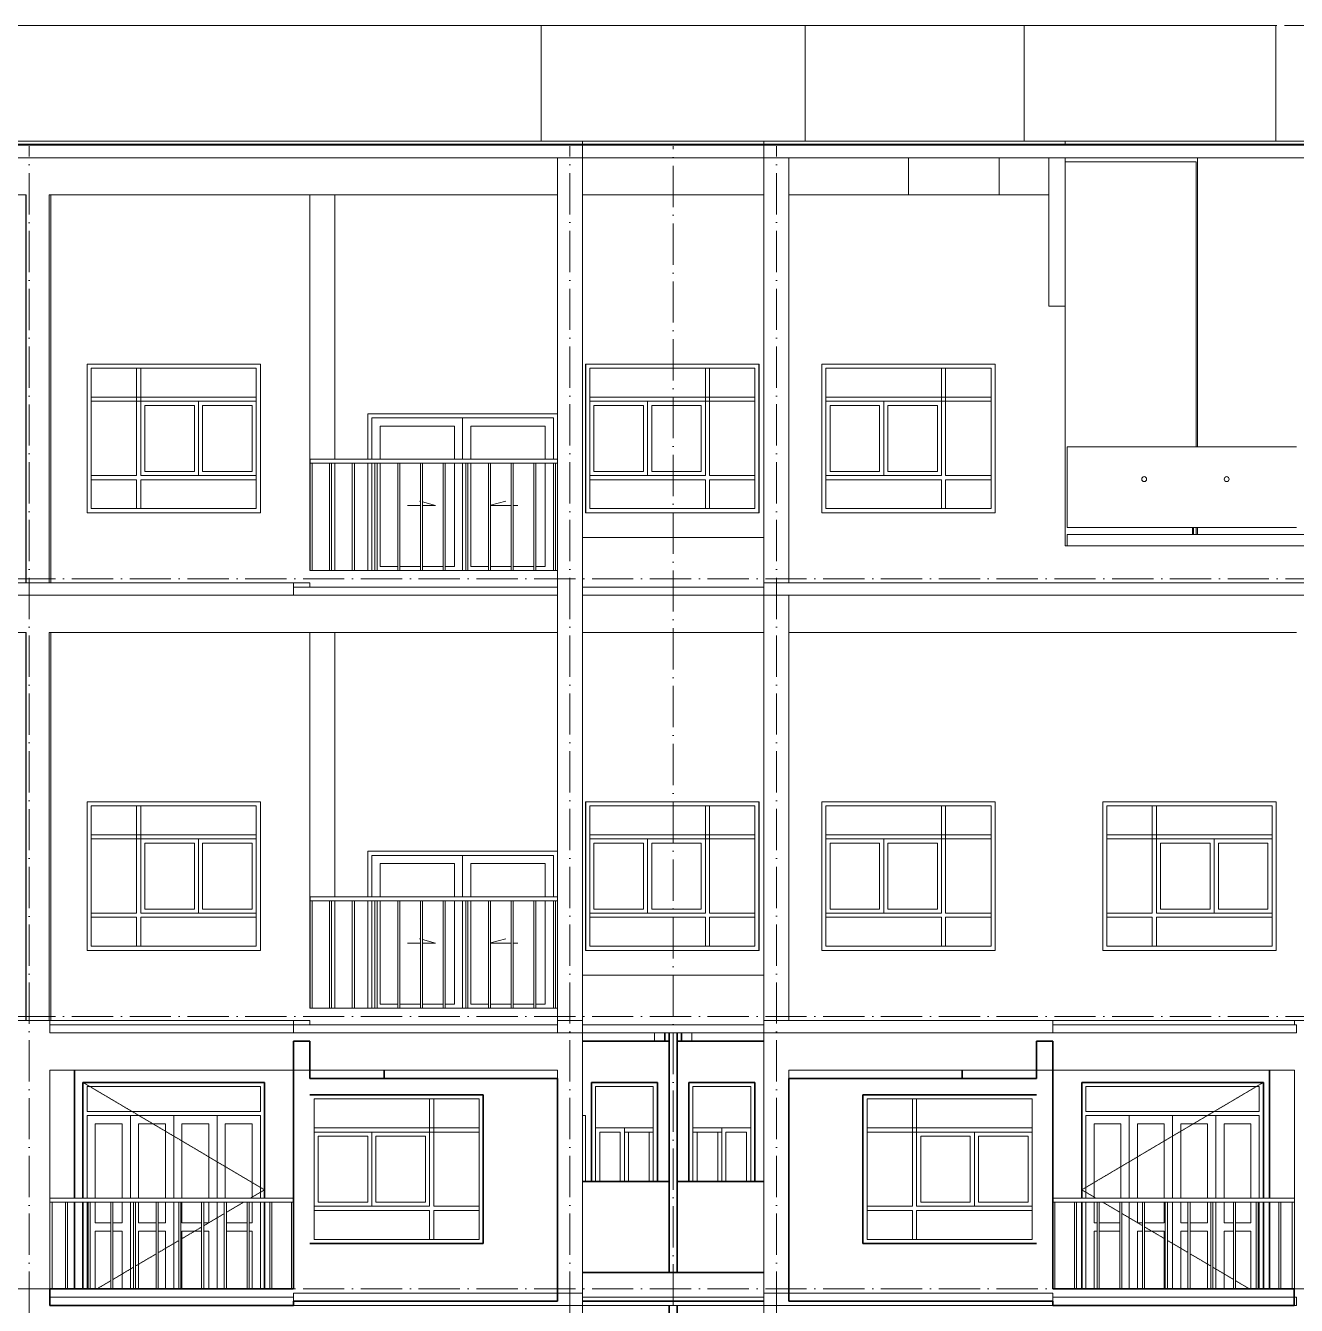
# Model space of a CAD drawing. Header units: millimetres. Extents: x -99196 to 12099, y -10111 to 93550.
# Drawn here: x -17046 to -1651, y 77800 to 93300 of the extents above; entities that cross this region are included whole.
import ezdxf

# ---------------------------------------------------------------- set-up
doc = ezdxf.new("R2010")
doc.units = ezdxf.units.MM
doc.linetypes.add('Dash 1_16__2_', pattern=[3.175, 1.5875, -1.5875])
doc.linetypes.add('Grid Line', pattern=[14, 10, -2, 0, -2])
for name, color, linetype, lineweight in [('CUA', 31, 'Continuous', 9), ('NET CAT', 3, 'Continuous', 5), ('NET CATConcrete', 3, 'Continuous', 5), ('NET THAY 1', 41, 'Continuous', 5), ('NET THAY 2', 55, 'Continuous', 5), ('NET-THAY', 2, 'Continuous', 15), ('TRUC', 225, 'Continuous', 5)]:
    doc.layers.add(name, color=color, linetype=linetype, lineweight=lineweight)

# ---------------------------------------------------------------- blocks, each defined once
blk = doc.blocks.new('X-PHONG NGU 2 - X-PHONG NGU 2_Recovery_-378306-MẶT ĐỨNG 14-1')
at = {"layer": 'CUA', "color": 10}
for p, q in [((-31961, 83900), (-31961, 82100)), ((-29861, 83900), (-31961, 83900)), ((-29861, 82100), (-29861, 83900)), ((-31911, 83850), (-29911, 83850)), ((-31911, 82150), (-31911, 83850)), ((-31311, 83850), (-31361, 83850)), ((-31361, 83850), (-31361, 82550)), ((-31311, 82550), (-31311, 83850)), ((-29911, 83850), (-29911, 82150)), ((-29911, 83500), (-31911, 83500)), ((-31911, 83500), (-31911, 83450)), ((-31911, 83450), (-29911, 83450)), ((-30611, 83450), (-31311, 83450)), ((-31311, 83450), (-31311, 82550)), ((-31261, 82600), (-31261, 83400)), ((-31261, 83400), (-30661, 83400)), ((-30661, 83400), (-30661, 82600)), ((-30611, 82550), (-30611, 83450)), ((-30561, 83400), (-29961, 83400)), ((-30561, 82600), (-30561, 83400)), ((-29961, 83400), (-29961, 82600)), ((-29911, 83450), (-29911, 83500)), ((-31361, 82550), (-31911, 82550)), ((-31911, 82550), (-31911, 82500)), ((-31911, 82500), (-31361, 82500)), ((-31361, 82500), (-31361, 82150)), ((-29911, 82550), (-31311, 82550)), ((-31311, 82550), (-30611, 82550)), ((-31311, 82150), (-31311, 82500)), ((-31311, 82500), (-29911, 82500)), ((-30661, 82600), (-31261, 82600)), ((-29961, 82600), (-30561, 82600)), ((-29911, 82500), (-29911, 82550)), ((-31961, 82100), (-29861, 82100)), ((-29911, 82150), (-31911, 82150)), ((-31361, 82150), (-31311, 82150))]:
    blk.add_line(p, q, dxfattribs=at)
blk = doc.blocks.new('Railing - NBS_RailInfillPnl_Post-721024-MẶT ĐỨNG 14-1')
at = {"layer": 'NET THAY 2', "color": 250}
for p, q in [((-2898, 87220), (-2908, 87220)), ((-2908, 87220), (-2908, 87135)), ((-2898, 87135), (-2898, 87220))]:
    blk.add_line(p, q, dxfattribs=at)
blk = doc.blocks.new('Railing - NBS_RailInfillPnl_Post-V362-MẶT ĐỨNG 14-1')
at = {"layer": 'NET THAY 2', "color": 250}
for p, q in [((4064, 87220), (4064, 87135)), ((4074, 87135), (4074, 87220))]:
    blk.add_line(p, q, dxfattribs=at)
blk = doc.blocks.new('Railing - NBS_RailInfillPnl_Post-720245-MẶT ĐỨNG 14-1')
at = {"layer": 'NET THAY 2', "color": 250}
for p, q in [((1856, 87135), (1856, 87220)), ((1882, 87220), (1882, 87135))]:
    blk.add_line(p, q, dxfattribs=at)
blk = doc.blocks.new('Railing - Railing-542844-MẶT ĐỨNG 14-1')
at = {"layer": 'NET THAY 1', "color": 250}
for p, q in [((-4426, 87000), (-4426, 87135)), ((-4426, 87135), (-1351, 87135)), ((-1351, 87135), (8499, 87135)), ((-1351, 87135), (-1351, 87000)), ((8499, 87135), (8499, 87000)), ((-1351, 87000), (-4426, 87000)), ((8499, 87000), (-1351, 87000))]:
    blk.add_line(p, q, dxfattribs=at)
for name, p in [('Railing - NBS_RailInfillPnl_Post-721024-MẶT ĐỨNG 14-1', (0, 0)), ('Railing - NBS_RailInfillPnl_Post-V362-MẶT ĐỨNG 14-1', (-3810, 0)), ('Railing - NBS_RailInfillPnl_Post-721024-MẶT ĐỨNG 14-1', (3492, 0)), ('Railing - NBS_RailInfillPnl_Post-720245-MẶT ĐỨNG 14-1', (0, 0)), ('Railing - NBS_RailInfillPnl_Post-721024-MẶT ĐỨNG 14-1', (5462, 0)), ('Railing - NBS_RailInfillPnl_Post-V362-MẶT ĐỨNG 14-1', (0, 0)), ('Railing - NBS_RailInfillPnl_Post-721024-MẶT ĐỨNG 14-1', (7432, 0))]:
    blk.add_blockref(name, p)
blk = doc.blocks.new('Top Rail Type - Top Rail_Internal_-542854-MẶT ĐỨNG 14-1')
at = {"layer": 'NET THAY 1', "color": 250}
for p, q in [((-4426, 87220), (-4426, 88200)), ((-4426, 88200), (-1651, 88200)), ((-1351, 88200), (6149, 88200)), ((-4426, 87220), (-2908, 87220)), ((-2898, 87220), (-1651, 87220)), ((-1351, 87220), (584, 87220)), ((594, 87220), (2554, 87220)), ((2564, 87220), (4524, 87220)), ((4534, 87220), (6149, 87220))]:
    blk.add_line(p, q, dxfattribs=at)
blk = doc.blocks.new('CUA LO GIA _LUA_1 - CUA LO GIA _LUA_ 2300-627827-MẶT ĐỨNG 14-1')
at = {"layer": 'CUA', "color": 10}
for p, q in [((-10601, 83300), (-12901, 83300)), ((-12901, 82750), (-12901, 83300)), ((-11751, 83250), (-12851, 83250)), ((-12851, 82750), (-12851, 83250)), ((-12851, 83250), (-12851, 82750)), ((-12851, 83250), (-10651, 83250)), ((-11751, 83250), (-11751, 82750)), ((-10651, 82750), (-10651, 83250)), ((-12751, 83150), (-12751, 82750)), ((-12751, 83150), (-11851, 83150)), ((-11851, 82750), (-11851, 83150)), ((-11651, 83150), (-10751, 83150)), ((-11651, 83150), (-11651, 82750)), ((-10751, 82750), (-10751, 83150)), ((-12901, 81400), (-12901, 82700)), ((-12851, 81400), (-12851, 82700)), ((-12851, 82700), (-12851, 81400)), ((-12751, 82700), (-12751, 81450)), ((-11851, 81450), (-11851, 82700)), ((-11751, 82700), (-11751, 81400)), ((-11651, 82700), (-11651, 81450)), ((-10751, 81450), (-10751, 82700)), ((-10651, 81400), (-10651, 82700)), ((-12419, 82189), (-12263, 82189)), ((-12263, 82238), (-12272, 82240)), ((-12079, 82189), (-12238, 82231)), ((-12238, 82189), (-12079, 82189)), ((-11413, 82191), (-11229, 82240)), ((-11163, 82189), (-11413, 82189)), ((-11082, 82189), (-11138, 82189)), ((-12751, 81450), (-12538, 81450)), ((-12513, 81450), (-12263, 81450)), ((-12238, 81450), (-11988, 81450)), ((-11963, 81450), (-11851, 81450)), ((-11651, 81450), (-11438, 81450)), ((-11413, 81450), (-11163, 81450)), ((-11138, 81450), (-10888, 81450)), ((-10863, 81450), (-10751, 81450))]:
    blk.add_line(p, q, dxfattribs=at)
blk = doc.blocks.new('Railing - 25mm-V363-MẶT ĐỨNG 14-1')
at = {"layer": 'NET THAY 2', "color": 250}
for p, q in [((-13363, 81400), (-13363, 82700)), ((-13338, 82700), (-13338, 81400))]:
    blk.add_line(p, q, dxfattribs=at)
blk = doc.blocks.new('Railing - Railing-696056-MẶT ĐỨNG 14-1')
for p in [(-237, 0), (0, 0), (275, 0), (550, 0), (825, 0), (1100, 0), (1375, 0), (1650, 0), (1925, 0), (2200, 0), (2475, 0), (2738, 0)]:
    blk.add_blockref('Railing - 25mm-V363-MẶT ĐỨNG 14-1', p)
blk = doc.blocks.new('Top Rail Type - Top Rail_Internal_-696057-MẶT ĐỨNG 14-1')
at = {"layer": 'NET THAY 1', "color": 250}
for p, q in [((-13600, 82700), (-13600, 82750)), ((-10601, 82750), (-13600, 82750)), ((-13600, 82700), (-10601, 82700)), ((-10601, 82750), (-10601, 82700))]:
    blk.add_line(p, q, dxfattribs=at)
blk = doc.blocks.new('X-PHONG NGU 2 - X-PHONG NGU 2_Recovery_-626354-MẶT ĐỨNG 14-1')
at = {"layer": 'CUA', "color": 10}
for p, q in [((-5300, 83900), (-7400, 83900)), ((-7400, 83900), (-7400, 82100)), ((-5300, 82100), (-5300, 83900)), ((-7350, 82150), (-7350, 83850)), ((-7350, 83850), (-5350, 83850)), ((-5900, 83850), (-5950, 83850)), ((-5950, 83850), (-5950, 82550)), ((-5900, 82550), (-5900, 83850)), ((-5350, 83850), (-5350, 82150)), ((-7350, 83500), (-7350, 83450)), ((-5350, 83500), (-7350, 83500)), ((-7350, 83450), (-5350, 83450)), ((-7300, 82600), (-7300, 83400)), ((-7300, 83400), (-6700, 83400)), ((-6700, 83400), (-6700, 82600)), ((-6650, 83450), (-6650, 82550)), ((-5950, 83450), (-6650, 83450)), ((-6600, 83400), (-6000, 83400)), ((-6600, 82600), (-6600, 83400)), ((-6000, 83400), (-6000, 82600)), ((-5950, 82550), (-5950, 83450)), ((-5350, 83450), (-5350, 83500)), ((-5950, 82550), (-7350, 82550)), ((-7350, 82550), (-7350, 82500)), ((-7350, 82500), (-5950, 82500)), ((-6700, 82600), (-7300, 82600)), ((-6650, 82550), (-5950, 82550)), ((-6000, 82600), (-6600, 82600)), ((-5950, 82500), (-5950, 82150)), ((-5350, 82550), (-5900, 82550)), ((-5900, 82150), (-5900, 82500)), ((-5900, 82500), (-5350, 82500)), ((-5350, 82500), (-5350, 82550)), ((-7400, 82100), (-5300, 82100)), ((-5350, 82150), (-7350, 82150)), ((-5950, 82150), (-5900, 82150))]:
    blk.add_line(p, q, dxfattribs=at)
blk = doc.blocks.new('Railing - Railing-696064-MẶT ĐỨNG 14-1')
for p in [(-237, 5300), (0, 5300), (275, 5300), (550, 5300), (825, 5300), (1100, 5300), (1375, 5300), (1650, 5300), (1925, 5300), (2200, 5300), (2475, 5300), (2738, 5300)]:
    blk.add_blockref('Railing - 25mm-V363-MẶT ĐỨNG 14-1', p)
blk = doc.blocks.new('Top Rail Type - Top Rail_Internal_-696065-MẶT ĐỨNG 14-1')
at = {"layer": 'NET THAY 1', "color": 250}
for p, q in [((-13600, 88000), (-13600, 88050)), ((-10601, 88050), (-13600, 88050)), ((-10601, 88050), (-10601, 88000)), ((-13600, 88000), (-10601, 88000))]:
    blk.add_line(p, q, dxfattribs=at)
blk = doc.blocks.new('ALB-RAILING 32 - ALB-BALUSTER-537417-MẶT ĐỨNG 14-1')
at = {"layer": 'NET THAY 1', "color": 250}
for start, end in [(0, 180), (180, 0)]:
    blk.add_arc((5305, 87807), 30, start, end, dxfattribs=at)
blk = doc.blocks.new('ALC1807-ASCENT PLAZA-TANG 23_rvt-1-MẶT ĐỨNG 14-1')
at = {"layer": 'NET-THAY', "color": 7}
for p, q in [((-11000, 93300), (-22800, 93300)), ((-11000, 93300), (-10800, 93300)), ((-7600, 93300), (-10800, 93300)), ((-10800, 93300), (-10800, 91900)), ((-7600, 91900), (-7600, 93300)), ((-7600, 93300), (-7400, 93300)), ((-5150, 93300), (-7400, 93300)), ((-5150, 93300), (-4950, 93300)), ((-2101, 93300), (-4950, 93300)), ((-4950, 93300), (-4950, 91900)), ((-2101, 93300), (-1901, 93300)), ((-1901, 93300), (-1901, 91900)), ((-10800, 91865), (-10800, 91850)), ((-7600, 91850), (-7600, 91865)), ((-4950, 91865), (-4950, 91850)), ((-1901, 91865), (-1901, 91850)), ((-6351, 91250), (-6351, 91700)), ((-5250, 91700), (-5250, 91250)), ((-4651, 91250), (-4651, 91700)), ((-4451, 89900), (-4451, 91700)), ((-3066, 91650), (-4451, 91650)), ((-3066, 91650), (-2866, 91650)), ((-2866, 91650), (-2866, 88200)), ((-17041, 91250), (-20200, 91250)), ((-17041, 86550), (-17041, 91250)), ((-13601, 91250), (-16760, 91250)), ((-16760, 91250), (-16760, 86550)), ((-13601, 86700), (-13601, 91250)), ((-13301, 91250), (-13301, 88050)), ((-8101, 91250), (-10301, 91250)), ((-4651, 91250), (-7800, 91250)), ((-7800, 91250), (-7800, 86550)), ((-4651, 89900), (-4651, 91250)), ((-4651, 89900), (-4451, 89900)), ((-4451, 89900), (-4451, 87000)), ((-16301, 87400), (-16301, 89200)), ((-16301, 89200), (-14201, 89200)), ((-14201, 89200), (-14201, 87400)), ((-10261, 87400), (-10261, 89200)), ((-10261, 89200), (-8161, 89200)), ((-8161, 89200), (-8161, 87400)), ((-7400, 87400), (-7400, 89200)), ((-7400, 89200), (-5300, 89200)), ((-5300, 89200), (-5300, 87400)), ((-12901, 88050), (-12901, 88600)), ((-12901, 88600), (-10601, 88600)), ((-13301, 88000), (-13301, 86700)), ((-12901, 86700), (-12901, 88000)), ((-14201, 87400), (-16301, 87400)), ((-8161, 87400), (-10261, 87400)), ((-5300, 87400), (-7400, 87400)), ((-2866, 87220), (-2866, 87135)), ((-8101, 87100), (-10301, 87100)), ((-4426, 87000), (-4451, 87000)), ((-10601, 86700), (-13601, 86700)), ((-10601, 86500), (-10601, 86700)), ((-20200, 86550), (-17041, 86550)), ((-16760, 86550), (-13601, 86550)), ((-13601, 86550), (-13601, 86500)), ((-13601, 86500), (-10601, 86500)), ((-10301, 86500), (-8101, 86500)), ((-17041, 85950), (-20201, 85950)), ((-17041, 81250), (-17041, 85950)), ((-13601, 85950), (-16760, 85950)), ((-16760, 85950), (-16760, 81250)), ((-13601, 81400), (-13601, 85950)), ((-13301, 85950), (-13301, 82750)), ((-8101, 85950), (-10301, 85950)), ((-7800, 85950), (-7800, 81250)), ((-16301, 82100), (-16301, 83900)), ((-16301, 83900), (-14201, 83900)), ((-14201, 83900), (-14201, 82100)), ((-10261, 82100), (-10261, 83900)), ((-10261, 83900), (-8161, 83900)), ((-8161, 83900), (-8161, 82100)), ((-7400, 82100), (-7400, 83900)), ((-7400, 83900), (-5300, 83900)), ((-5300, 83900), (-5300, 82100)), ((-3995, 82100), (-3995, 83900)), ((-3995, 83900), (-1895, 83900)), ((-1895, 83900), (-1895, 82100)), ((-12901, 82750), (-12901, 83300)), ((-12901, 83300), (-10601, 83300)), ((-13301, 82700), (-13301, 81400)), ((-12901, 81400), (-12901, 82700)), ((-14201, 82100), (-16301, 82100)), ((-8161, 82100), (-10261, 82100)), ((-5300, 82100), (-7400, 82100)), ((-1895, 82100), (-3995, 82100)), ((-8101, 81800), (-10301, 81800)), ((-10601, 81400), (-13601, 81400)), ((-10601, 81200), (-10601, 81400)), ((-20201, 81250), (-17041, 81250)), ((-16760, 81250), (-13601, 81250)), ((-13601, 81250), (-13601, 81200)), ((-4601, 81250), (-1676, 81250)), ((-13601, 81200), (-10601, 81200)), ((-10301, 81200), (-8101, 81200))]:
    blk.add_line(p, q, dxfattribs=at)
at = {"layer": 'NET-THAY', "color": 10, "lineweight": 9}
for p, q in [((-23501, 91900), (-10300, 91900)), ((-10300, 91865), (-23501, 91865)), ((-10300, 91900), (-8101, 91900)), ((-10300, 91900), (-10300, 91865)), ((-8101, 91865), (-10300, 91865)), ((-8101, 91900), (-4450, 91900)), ((-8101, 91900), (-8101, 91865)), ((-4450, 91865), (-8101, 91865)), ((-4450, 91900), (-1351, 91900)), ((-4450, 91900), (-4450, 91865)), ((-1351, 91865), (-4450, 91865))]:
    blk.add_line(p, q, dxfattribs=at)
at = {"lineweight": 15}
for name, p in [('X-PHONG NGU 2 - X-PHONG NGU 2_Recovery_-378306-MẶT ĐỨNG 14-1', (15660, 5300)), ('X-PHONG NGU 2 - X-PHONG NGU 2_Recovery_-626354-MẶT ĐỨNG 14-1', (-2860, 5300)), ('X-PHONG NGU 2 - X-PHONG NGU 2_Recovery_-626354-MẶT ĐỨNG 14-1', (0, 5300)), ('CUA LO GIA _LUA_1 - CUA LO GIA _LUA_ 2300-627827-MẶT ĐỨNG 14-1', (0, 5300)), ('Top Rail Type - Top Rail_Internal_-542854-MẶT ĐỨNG 14-1', (0, 0)), ('Top Rail Type - Top Rail_Internal_-696065-MẶT ĐỨNG 14-1', (0, 0)), ('Railing - Railing-696064-MẶT ĐỨNG 14-1', (0, 0)), ('ALB-RAILING 32 - ALB-BALUSTER-537417-MẶT ĐỨNG 14-1', (-8800, 0)), ('ALB-RAILING 32 - ALB-BALUSTER-537417-MẶT ĐỨNG 14-1', (-7800, 0)), ('Railing - Railing-542844-MẶT ĐỨNG 14-1', (0, 0)), ('X-PHONG NGU 2 - X-PHONG NGU 2_Recovery_-378306-MẶT ĐỨNG 14-1', (15660, 0)), ('X-PHONG NGU 2 - X-PHONG NGU 2_Recovery_-626354-MẶT ĐỨNG 14-1', (-2860, 0)), ('X-PHONG NGU 2 - X-PHONG NGU 2_Recovery_-626354-MẶT ĐỨNG 14-1', (0, 0)), ('X-PHONG NGU 2 - X-PHONG NGU 2_Recovery_-378306-MẶT ĐỨNG 14-1', (27965, 0)), ('CUA LO GIA _LUA_1 - CUA LO GIA _LUA_ 2300-627827-MẶT ĐỨNG 14-1', (0, 0)), ('Top Rail Type - Top Rail_Internal_-696057-MẶT ĐỨNG 14-1', (0, 0)), ('Railing - Railing-696056-MẶT ĐỨNG 14-1', (0, 0))]:
    blk.add_blockref(name, p, dxfattribs=at)
blk = doc.blocks.new('ALC1807-ASCENT PLAZA-TANG DIEN HINH-TANG 5_rvt-17-MẶT ĐỨNG 14-1')
at = {"layer": 'NET-THAY', "color": 50, "lineweight": 35}
for p, q in [((-9251, 74900), (-9251, 77800)), ((-9151, 77800), (-9151, 74900))]:
    blk.add_line(p, q, dxfattribs=at)
blk = doc.blocks.new('CUA LO GIA - DB6-60239-MẶT ĐỨNG 14-1')
at = {"layer": 'CUA', "color": 90, "linetype": 'Dash 1_16__2_'}
for p, q in [((-4251, 23100), (-2051, 24400)), ((-4251, 23100), (-4081, 23000)), ((-3997, 22950), (-3789, 22828)), ((-3764, 22813), (-3514, 22665)), ((-3489, 22650), (-3239, 22503)), ((-3214, 22488), (-2964, 22340)), ((-2939, 22325), (-2689, 22178)), ((-2664, 22163), (-2414, 22015)), ((-2389, 22000), (-2220, 21900))]:
    blk.add_line(p, q, dxfattribs=at)
at = {"layer": 'CUA', "color": 90}
for p, q in [((-2051, 24400), (-4251, 24400)), ((-4251, 24400), (-4251, 23000)), ((-4201, 24050), (-4201, 24350)), ((-4201, 24350), (-2101, 24350)), ((-2101, 24350), (-2101, 24050)), ((-2051, 23000), (-2051, 24400)), ((-2101, 24050), (-4201, 24050)), ((-4201, 24000), (-2101, 24000)), ((-4201, 23000), (-4201, 24000)), ((-4101, 23900), (-4101, 23000)), ((-4101, 23900), (-3776, 23900)), ((-3776, 23000), (-3776, 23900)), ((-3676, 23000), (-3676, 24000)), ((-3151, 24000), (-3676, 24000)), ((-3576, 23900), (-3251, 23900)), ((-3576, 23900), (-3576, 23000)), ((-3251, 23000), (-3251, 23900)), ((-3151, 24000), (-3151, 23000)), ((-2626, 24000), (-3151, 24000)), ((-3151, 23000), (-3151, 24000)), ((-3051, 23900), (-3051, 23000)), ((-3051, 23900), (-2726, 23900)), ((-2726, 23000), (-2726, 23900)), ((-2626, 24000), (-2626, 23000)), ((-2526, 23900), (-2201, 23900)), ((-2526, 23900), (-2526, 23000)), ((-2201, 23000), (-2201, 23900)), ((-2101, 24000), (-2101, 23000)), ((-4251, 22950), (-4251, 21900)), ((-4201, 21900), (-4201, 22950)), ((-4101, 22950), (-4101, 22700)), ((-3676, 21900), (-3676, 22950)), ((-3576, 22950), (-3576, 22700)), ((-3251, 22700), (-3251, 22950)), ((-3151, 22950), (-3151, 21900)), ((-3151, 21900), (-3151, 22950)), ((-3051, 22950), (-3051, 22700)), ((-2726, 22700), (-2726, 22950)), ((-2626, 22950), (-2626, 21900)), ((-2526, 22950), (-2526, 22700)), ((-2201, 22700), (-2201, 22950)), ((-2101, 22950), (-2101, 21900)), ((-2051, 21900), (-2051, 22950)), ((-4101, 22700), (-4064, 22700)), ((-4039, 22700), (-3789, 22700)), ((-3576, 22700), (-3514, 22700)), ((-3489, 22700), (-3251, 22700)), ((-3051, 22700), (-2964, 22700)), ((-2939, 22700), (-2726, 22700)), ((-2526, 22700), (-2414, 22700)), ((-2389, 22700), (-2201, 22700)), ((-4064, 22600), (-4101, 22600)), ((-4101, 22600), (-4101, 21900)), ((-3789, 22600), (-4039, 22600)), ((-3576, 22600), (-3576, 21900)), ((-3514, 22600), (-3576, 22600)), ((-3251, 22600), (-3489, 22600)), ((-3251, 21900), (-3251, 22600)), ((-2964, 22600), (-3051, 22600)), ((-3051, 22600), (-3051, 21900)), ((-2726, 22600), (-2939, 22600)), ((-2726, 21900), (-2726, 22600)), ((-2526, 22600), (-2526, 21900)), ((-2414, 22600), (-2526, 22600)), ((-2201, 22600), (-2389, 22600)), ((-2201, 21900), (-2201, 22600))]:
    blk.add_line(p, q, dxfattribs=at)
blk = doc.blocks.new('X-PHONG NGU 2 - X-PHONG NGU 2_Recovery_-201132-MẶT ĐỨNG 14-1')
at = {"layer": 'CUA', "color": 90}
for p, q in [((-6851, 24200), (-4851, 24200)), ((-6851, 24200), (-6851, 22500)), ((-6251, 24200), (-6301, 24200)), ((-6301, 22900), (-6301, 24200)), ((-6251, 24200), (-6251, 22900)), ((-4851, 22500), (-4851, 24200)), ((-4851, 23850), (-6851, 23850)), ((-6851, 23850), (-6851, 23800)), ((-6851, 23800), (-4851, 23800)), ((-6201, 23750), (-6201, 22950)), ((-6201, 23750), (-5601, 23750)), ((-5601, 22950), (-5601, 23750)), ((-5551, 22900), (-5551, 23800)), ((-4851, 23800), (-5551, 23800)), ((-5501, 23750), (-4901, 23750)), ((-5501, 23750), (-5501, 22950)), ((-4901, 22950), (-4901, 23750)), ((-4851, 23800), (-4851, 23850)), ((-4851, 23800), (-4851, 22900)), ((-6201, 22950), (-5601, 22950)), ((-5501, 22950), (-4901, 22950)), ((-6851, 22900), (-6301, 22900)), ((-6851, 22850), (-6851, 22900)), ((-6301, 22850), (-6851, 22850)), ((-6301, 22500), (-6301, 22850)), ((-6251, 22900), (-4851, 22900)), ((-6251, 22850), (-6251, 22500)), ((-4851, 22850), (-6251, 22850)), ((-4851, 22900), (-5551, 22900)), ((-4851, 22900), (-4851, 22850)), ((-6851, 22500), (-4851, 22500)), ((-6251, 22500), (-6301, 22500))]:
    blk.add_line(p, q, dxfattribs=at)
blk = doc.blocks.new('X-PHONG NGU 1 - X-PHONG NGU 850-201135-MẶT ĐỨNG 14-1')
at = {"layer": 'CUA', "color": 90}
for p, q in [((-8211, 24400), (-9011, 24400)), ((-9011, 23200), (-9011, 24400)), ((-8961, 24350), (-8961, 23200)), ((-8961, 24350), (-8261, 24350)), ((-8261, 23200), (-8261, 24350)), ((-8211, 24400), (-8211, 23200)), ((-8961, 23850), (-8611, 23850)), ((-8961, 23800), (-8611, 23800)), ((-8911, 23800), (-8911, 23200)), ((-8911, 23800), (-8661, 23800)), ((-8661, 23200), (-8661, 23800)), ((-8611, 23200), (-8611, 23850)), ((-8261, 23850), (-8611, 23850)), ((-8561, 23800), (-8311, 23800)), ((-8561, 23800), (-8561, 23200)), ((-8311, 23200), (-8311, 23800)), ((-8261, 23850), (-8261, 23200))]:
    blk.add_line(p, q, dxfattribs=at)
blk = doc.blocks.new('Railing - 25mm-V356-MẶT ĐỨNG 14-1')
at = {"layer": 'NET THAY 2', "color": 90, "lineweight": 9}
for p, q in [((-1864, 21900), (-1864, 22950)), ((-1839, 21900), (-1839, 22950))]:
    blk.add_line(p, q, dxfattribs=at)
blk = doc.blocks.new('Railing - 25mm-V357-MẶT ĐỨNG 14-1')
at = {"layer": 'NET THAY 2', "color": 90, "lineweight": 9}
blk.add_line((-1701, 21900), (-1701, 22950), dxfattribs=at)
blk = doc.blocks.new('Railing - 25mm-V358-MẶT ĐỨNG 14-1')
at = {"layer": 'NET THAY 2', "color": 90, "lineweight": 9}
blk.add_line((-4577, 21900), (-4577, 22950), dxfattribs=at)
blk = doc.blocks.new('Railing - Railing-V369-MẶT ĐỨNG 14-1')
for name, p in [('Railing - 25mm-V358-MẶT ĐỨNG 14-1', (0, 3300)), ('Railing - 25mm-V356-MẶT ĐỨNG 14-1', (-2475, 3300)), ('Railing - 25mm-V356-MẶT ĐỨNG 14-1', (-2200, 3300)), ('Railing - 25mm-V356-MẶT ĐỨNG 14-1', (-1925, 3300)), ('Railing - 25mm-V356-MẶT ĐỨNG 14-1', (-1650, 3300)), ('Railing - 25mm-V356-MẶT ĐỨNG 14-1', (-1375, 3300)), ('Railing - 25mm-V356-MẶT ĐỨNG 14-1', (-1100, 3300)), ('Railing - 25mm-V356-MẶT ĐỨNG 14-1', (-825, 3300)), ('Railing - 25mm-V356-MẶT ĐỨNG 14-1', (-550, 3300)), ('Railing - 25mm-V356-MẶT ĐỨNG 14-1', (-275, 3300)), ('Railing - 25mm-V356-MẶT ĐỨNG 14-1', (0, 3300)), ('Railing - 25mm-V357-MẶT ĐỨNG 14-1', (0, 3300))]:
    blk.add_blockref(name, p)
blk = doc.blocks.new('Top Rail Type - Top Rail_Internal_-208136-MẶT ĐỨNG 14-1')
at = {"layer": 'NET THAY 1', "color": 90, "lineweight": 9}
for p, q in [((-1676, 23000), (-4601, 23000)), ((-1676, 22950), (-4601, 22950))]:
    blk.add_line(p, q, dxfattribs=at)
blk = doc.blocks.new('CUA LO GIA - DB6-202766-MẶT ĐỨNG 14-1')
at = {"layer": 'CUA', "color": 90, "linetype": 'Dash 1_16__2_'}
for p, q in [((-14151, 23100), (-16351, 24400)), ((-14151, 23100), (-14320, 23000)), ((-14404, 22950), (-14613, 22827)), ((-14638, 22812), (-14888, 22664)), ((-14913, 22649), (-15163, 22502)), ((-15188, 22487), (-15438, 22339)), ((-15463, 22324), (-15713, 22177)), ((-15738, 22162), (-15988, 22014)), ((-16013, 21999), (-16181, 21900))]:
    blk.add_line(p, q, dxfattribs=at)
at = {"layer": 'CUA', "color": 90}
for p, q in [((-16351, 24400), (-16351, 23000)), ((-14151, 24400), (-16351, 24400)), ((-16301, 24050), (-16301, 24350)), ((-16301, 24350), (-14201, 24350)), ((-14201, 24350), (-14201, 24050)), ((-14151, 23000), (-14151, 24400)), ((-14201, 24050), (-16301, 24050)), ((-16301, 23000), (-16301, 24000)), ((-16301, 24000), (-14201, 24000)), ((-16201, 23900), (-16201, 23000)), ((-16201, 23900), (-15876, 23900)), ((-15876, 23000), (-15876, 23900)), ((-15776, 23000), (-15776, 24000)), ((-15251, 24000), (-15776, 24000)), ((-15676, 23900), (-15351, 23900)), ((-15676, 23900), (-15676, 23000)), ((-15351, 23000), (-15351, 23900)), ((-14726, 24000), (-15251, 24000)), ((-15251, 23000), (-15251, 24000)), ((-15251, 24000), (-15251, 23000)), ((-15151, 23900), (-15151, 23000)), ((-15151, 23900), (-14826, 23900)), ((-14826, 23000), (-14826, 23900)), ((-14726, 24000), (-14726, 23000)), ((-14626, 23900), (-14301, 23900)), ((-14626, 23900), (-14626, 23000)), ((-14301, 23000), (-14301, 23900)), ((-14201, 24000), (-14201, 23000)), ((-16351, 22950), (-16351, 21900)), ((-16301, 21900), (-16301, 22950)), ((-16201, 22950), (-16201, 22700)), ((-15876, 22700), (-15876, 22950)), ((-15776, 21900), (-15776, 22950)), ((-15676, 22950), (-15676, 22700)), ((-15351, 22700), (-15351, 22950)), ((-15251, 21900), (-15251, 22950)), ((-15251, 22950), (-15251, 21900)), ((-15151, 22950), (-15151, 22700)), ((-14826, 22700), (-14826, 22950)), ((-14726, 22950), (-14726, 21900)), ((-14301, 22700), (-14301, 22950)), ((-14201, 22950), (-14201, 21900)), ((-14151, 21900), (-14151, 22950)), ((-16201, 22700), (-16013, 22700)), ((-15988, 22700), (-15876, 22700)), ((-15676, 22700), (-15463, 22700)), ((-15438, 22700), (-15351, 22700)), ((-15151, 22700), (-14913, 22700)), ((-14888, 22700), (-14826, 22700)), ((-14613, 22700), (-14363, 22700)), ((-14338, 22700), (-14301, 22700)), ((-16013, 22600), (-16201, 22600)), ((-16201, 22600), (-16201, 21900)), ((-15876, 22600), (-15988, 22600)), ((-15876, 21900), (-15876, 22600)), ((-15676, 22600), (-15676, 21900)), ((-15463, 22600), (-15676, 22600)), ((-15351, 22600), (-15438, 22600)), ((-15351, 21900), (-15351, 22600)), ((-14913, 22600), (-15151, 22600)), ((-15151, 22600), (-15151, 21900)), ((-14826, 22600), (-14888, 22600)), ((-14826, 21900), (-14826, 22600)), ((-14363, 22600), (-14613, 22600)), ((-14301, 22600), (-14338, 22600)), ((-14301, 21900), (-14301, 22600))]:
    blk.add_line(p, q, dxfattribs=at)
blk = doc.blocks.new('X-PHONG NGU 2 - X-PHONG NGU 2_Recovery_-V359-MẶT ĐỨNG 14-1')
at = {"layer": 'CUA', "color": 90}
for p, q in [((-13551, 24200), (-13551, 22500)), ((-13551, 24200), (-11551, 24200)), ((-12101, 24200), (-12151, 24200)), ((-12151, 22900), (-12151, 24200)), ((-12101, 24200), (-12101, 22900)), ((-11551, 22500), (-11551, 24200)), ((-13551, 23850), (-13551, 23800)), ((-11551, 23850), (-13551, 23850)), ((-13551, 23800), (-11551, 23800)), ((-12851, 23800), (-13551, 23800)), ((-13551, 22900), (-13551, 23800)), ((-13501, 23750), (-13501, 22950)), ((-13501, 23750), (-12901, 23750)), ((-12901, 22950), (-12901, 23750)), ((-12851, 23800), (-12851, 22900)), ((-12801, 23750), (-12201, 23750)), ((-12801, 23750), (-12801, 22950)), ((-12201, 22950), (-12201, 23750)), ((-11551, 23800), (-11551, 23850)), ((-13501, 22950), (-12901, 22950)), ((-12801, 22950), (-12201, 22950)), ((-13551, 22900), (-12151, 22900)), ((-13551, 22850), (-13551, 22900)), ((-12851, 22900), (-13551, 22900)), ((-12151, 22850), (-13551, 22850)), ((-12151, 22500), (-12151, 22850)), ((-12101, 22900), (-11551, 22900)), ((-12101, 22850), (-12101, 22500)), ((-11551, 22850), (-12101, 22850)), ((-11551, 22900), (-11551, 22850)), ((-13551, 22500), (-11551, 22500)), ((-12101, 22500), (-12151, 22500))]:
    blk.add_line(p, q, dxfattribs=at)
blk = doc.blocks.new('X-PHONG NGU 1 - X-PHONG NGU 850-202769-MẶT ĐỨNG 14-1')
at = {"layer": 'CUA', "color": 90}
for p, q in [((-10191, 23200), (-10191, 24400)), ((-9391, 24400), (-10191, 24400)), ((-10141, 24350), (-10141, 23200)), ((-10141, 24350), (-9441, 24350)), ((-9441, 23200), (-9441, 24350)), ((-9391, 24400), (-9391, 23200)), ((-9791, 23850), (-10141, 23850)), ((-10141, 23200), (-10141, 23850)), ((-10091, 23800), (-10091, 23200)), ((-10091, 23800), (-9841, 23800)), ((-9841, 23200), (-9841, 23800)), ((-9791, 23850), (-9791, 23200)), ((-9791, 23850), (-9441, 23850)), ((-9791, 23800), (-9441, 23800)), ((-9741, 23800), (-9491, 23800)), ((-9741, 23800), (-9741, 23200)), ((-9491, 23200), (-9491, 23800))]:
    blk.add_line(p, q, dxfattribs=at)
blk = doc.blocks.new('Railing - Railing-227105-MẶT ĐỨNG 14-1')
at = {"extrusion": (0, 0, -1), "zscale": -1}
for name, p in [('Railing - 25mm-V357-MẶT ĐỨNG 14-1', (18426, 0)), ('Railing - 25mm-V356-MẶT ĐỨNG 14-1', (18402, 0)), ('Railing - 25mm-V356-MẶT ĐỨNG 14-1', (18127, 0)), ('Railing - 25mm-V356-MẶT ĐỨNG 14-1', (17852, 0)), ('Railing - 25mm-V356-MẶT ĐỨNG 14-1', (17577, 0)), ('Railing - 25mm-V356-MẶT ĐỨNG 14-1', (17302, 0)), ('Railing - 25mm-V356-MẶT ĐỨNG 14-1', (17027, 0)), ('Railing - 25mm-V356-MẶT ĐỨNG 14-1', (16752, 0)), ('Railing - 25mm-V356-MẶT ĐỨNG 14-1', (16477, 0)), ('Railing - 25mm-V356-MẶT ĐỨNG 14-1', (16202, 0)), ('Railing - 25mm-V356-MẶT ĐỨNG 14-1', (15927, 0)), ('Railing - 25mm-V358-MẶT ĐỨNG 14-1', (18402, 0))]:
    blk.add_blockref(name, p, dxfattribs=at)
blk = doc.blocks.new('Top Rail Type - Top Rail_Internal_-227106-MẶT ĐỨNG 14-1')
at = {"layer": 'NET THAY 1', "color": 90, "lineweight": 9}
for p, q in [((-13801, 23000), (-16751, 23000)), ((-16751, 22950), (-13801, 22950))]:
    blk.add_line(p, q, dxfattribs=at)
blk = doc.blocks.new('CUA SAN PHOI LUA - CUA SAN PHOI LUA-202767-MẶT ĐỨNG 14-1')
at = {"layer": 'CUA', "color": 90}
for q in [(-10301, 24000), (-10261, 23200)]:
    blk.add_line((-10261, 24000), q, dxfattribs=at)
blk = doc.blocks.new('ALC1807-ASCENT PLAZA-TANG DIEN HINH-TANG 5_rvt-18-MẶT ĐỨNG 14-1')
at = {"layer": 'NET-THAY', "color": 50, "lineweight": 35}
for p, q in [((-9301, 81000), (-9301, 81100)), ((-9251, 78200), (-9251, 81100)), ((-9151, 81100), (-9151, 78200)), ((-9101, 81100), (-9101, 81000)), ((-13801, 78000), (-13801, 81000)), ((-13801, 81000), (-13601, 81000)), ((-13601, 81000), (-13601, 80550)), ((-9301, 81000), (-10301, 81000)), ((-9301, 81000), (-9251, 81000)), ((-9151, 81000), (-9101, 81000)), ((-8101, 81000), (-9101, 81000)), ((-4801, 80550), (-4801, 81000)), ((-4801, 81000), (-4601, 81000)), ((-4601, 81000), (-4601, 78000)), ((-16451, 79100), (-16451, 80650)), ((-12701, 80650), (-12701, 80550)), ((-5701, 80550), (-5701, 80650)), ((-1976, 80650), (-1976, 79100)), ((-16351, 79100), (-16351, 80500)), ((-16351, 80500), (-14151, 80500)), ((-14151, 80500), (-14151, 79100)), ((-10601, 80550), (-13601, 80550)), ((-10601, 77850), (-10601, 80550)), ((-10191, 80500), (-9391, 80500)), ((-10191, 79300), (-10191, 80500)), ((-9391, 80500), (-9391, 79300)), ((-9011, 80500), (-8211, 80500)), ((-9011, 79300), (-9011, 80500)), ((-8211, 80500), (-8211, 79300)), ((-4801, 80550), (-7801, 80550)), ((-7801, 80550), (-7801, 77850)), ((-4251, 79100), (-4251, 80500)), ((-4251, 80500), (-2051, 80500)), ((-2051, 80500), (-2051, 79100)), ((-13601, 80350), (-11501, 80350)), ((-11501, 80350), (-11501, 78550)), ((-6901, 78550), (-6901, 80350)), ((-6901, 80350), (-4801, 80350)), ((-9251, 79300), (-10301, 79300)), ((-8101, 79300), (-9141, 79300)), ((-16451, 78000), (-16451, 79050)), ((-16351, 78000), (-16351, 79050)), ((-14151, 79050), (-14151, 78000)), ((-4251, 78000), (-4251, 79050)), ((-2051, 79050), (-2051, 78000)), ((-1976, 79050), (-1976, 78000)), ((-11501, 78550), (-13601, 78550)), ((-4801, 78550), (-6901, 78550)), ((-9251, 78200), (-10301, 78200)), ((-8101, 78200), (-9251, 78200)), ((-13801, 78000), (-16751, 78000)), ((-16751, 78000), (-16751, 77800)), ((-1676, 78000), (-4601, 78000)), ((-1676, 77800), (-1676, 78000)), ((-13601, 77850), (-13801, 77850)), ((-13801, 77800), (-13801, 77850)), ((-13601, 77850), (-10601, 77850)), ((-10301, 77850), (-9251, 77850)), ((-9251, 77850), (-8101, 77850)), ((-7801, 77850), (-4801, 77850)), ((-4601, 77850), (-4801, 77850)), ((-4601, 77850), (-4601, 77800)), ((-16751, 77800), (-13801, 77800)), ((-4601, 77800), (-1676, 77800))]:
    blk.add_line(p, q, dxfattribs=at)
at = {"color": 50, "lineweight": 35}
for name, p in [('CUA LO GIA - DB6-202766-MẶT ĐỨNG 14-1', (0, 56100)), ('X-PHONG NGU 1 - X-PHONG NGU 850-202769-MẶT ĐỨNG 14-1', (0, 56100)), ('X-PHONG NGU 1 - X-PHONG NGU 850-201135-MẶT ĐỨNG 14-1', (0, 56100)), ('CUA LO GIA - DB6-60239-MẶT ĐỨNG 14-1', (0, 56100)), ('X-PHONG NGU 2 - X-PHONG NGU 2_Recovery_-V359-MẶT ĐỨNG 14-1', (0, 56100)), ('X-PHONG NGU 2 - X-PHONG NGU 2_Recovery_-201132-MẶT ĐỨNG 14-1', (0, 56100)), ('CUA SAN PHOI LUA - CUA SAN PHOI LUA-202767-MẶT ĐỨNG 14-1', (0, 56100)), ('Top Rail Type - Top Rail_Internal_-227106-MẶT ĐỨNG 14-1', (0, 56100)), ('Top Rail Type - Top Rail_Internal_-208136-MẶT ĐỨNG 14-1', (0, 56100)), ('Railing - Railing-227105-MẶT ĐỨNG 14-1', (0, 56100)), ('Railing - Railing-V369-MẶT ĐỨNG 14-1', (0, 52800))]:
    blk.add_blockref(name, p, dxfattribs=at)

msp = doc.modelspace()

# ---------------------------------------------------------------- linework, layer by layer
at = {"layer": 'NET CAT'}
for p, q in [((-16740.5, 91700), (-17040.5, 91700)), ((-10300.5, 91700), (-10600.5, 91700)), ((-10600.5, 91700), (-10600.5, 86500)), ((-10300.5, 91700), (-10300.5, 81250)), ((-7800.5, 91700), (-8100.5, 91700)), ((-8100.5, 91700), (-8100.5, 86550)), ((-7800.5, 91700), (-7800.5, 86550)), ((-2850.5, 91700), (-2850.5, 88200)), ((-17040.5, 91250), (-17040.5, 86550)), ((-16740.5, 91250), (-16740.5, 86550)), ((-2850.5, 87220), (-2850.5, 87135)), ((-17040.5, 86550), (-16740.5, 86550)), ((-10600.5, 86500), (-10600.5, 86400)), ((-8100.5, 86550), (-7800.5, 86550)), ((-17040.5, 86400), (-16740.5, 86400)), ((-10600.5, 86400), (-10600.5, 81250)), ((-8100.5, 86400), (-7800.5, 86400)), ((-8100.5, 86400), (-8100.5, 81250)), ((-7800.5, 86400), (-7800.5, 81250)), ((-17040.5, 85950), (-17040.5, 81250)), ((-16740.5, 85950), (-16740.5, 81250)), ((-16750.5, 81250), (-17050.5, 81250)), ((-16740.5, 81250), (-17040.5, 81250)), ((-16750.5, 81200), (-16750.5, 81250)), ((-10300.5, 81250), (-10600.5, 81250)), ((-7800.5, 81250), (-8100.5, 81250)), ((-1675.5, 81200), (-1675.5, 81250)), ((-1325.5, 81250), (-1675.5, 81250)), ((-16750.5, 81100), (-16750.5, 81200)), ((-10300.5, 81100), (-10600.5, 81100)), ((-10300.5, 81100), (-10300.5, 77950)), ((-9425.5, 81000), (-9425.5, 81100)), ((-8975.5, 81100), (-8975.5, 81000)), ((-7800.5, 81100), (-8100.5, 81100)), ((-8100.5, 77950), (-8100.5, 81100)), ((-1675.5, 81200), (-1650.5, 81200)), ((-1650.5, 81100), (-1675.5, 81100)), ((-1650.5, 81200), (-1650.5, 81100)), ((-16750.5, 77900), (-16750.5, 80650)), ((-10600.5, 77950), (-10600.5, 80650)), ((-7800.5, 80650), (-7800.5, 77950)), ((-1675.5, 77900), (-1675.5, 80650)), ((-16750.5, 77800), (-16750.5, 77900)), ((-10600.5, 77950), (-10300.5, 77950)), ((-8100.5, 77950), (-7800.5, 77950)), ((-1675.5, 77900), (-1650.5, 77900)), ((-1650.5, 77900), (-1650.5, 77800)), ((-10600.5, 77800), (-10300.5, 77800)), ((-10300.5, 77800), (-10300.5, 74650)), ((-8100.5, 77800), (-7800.5, 77800)), ((-8100.5, 74650), (-8100.5, 77800)), ((-1650.5, 77800), (-1675.5, 77800))]:
    msp.add_line(p, q, dxfattribs=at)
at = {"layer": 'NET CATConcrete'}
for p, q in [((-17040.5, 91700), (-20000.5, 91700)), ((-13800.5, 91700), (-16740.5, 91700)), ((-10600.5, 91700), (-13800.5, 91700)), ((-10600.5, 91250), (-10600.5, 91700)), ((-8100.5, 91700), (-10300.5, 91700)), ((-17040.5, 91250), (-20000.5, 91250)), ((-13800.5, 91250), (-16740.5, 91250)), ((-10600.5, 91250), (-13800.5, 91250)), ((-8100.5, 91250), (-10300.5, 91250)), ((-17040.5, 86400), (-20000.5, 86400)), ((-13800.5, 86400), (-16740.5, 86400)), ((-10600.5, 86400), (-13800.5, 86400)), ((-10600.5, 85950), (-10600.5, 86400)), ((-8100.5, 86400), (-10300.5, 86400)), ((-1650.5, 86400), (-7800.5, 86400)), ((-7800.5, 86400), (-7800.5, 85950)), ((-17040.5, 85950), (-20000.5, 85950)), ((-13800.5, 85950), (-16740.5, 85950)), ((-10600.5, 85950), (-13800.5, 85950)), ((-8100.5, 85950), (-10300.5, 85950)), ((-1650.5, 85950), (-7800.5, 85950)), ((-13800.5, 81100), (-16750.5, 81100)), ((-10600.5, 81100), (-13800.5, 81100)), ((-4600.5, 81100), (-7800.5, 81100)), ((-1675.5, 81100), (-4600.5, 81100)), ((-13800.5, 80650), (-16750.5, 80650)), ((-10600.5, 80650), (-13800.5, 80650)), ((-4600.5, 80650), (-7800.5, 80650)), ((-1675.5, 80650), (-4600.5, 80650)), ((-13800.5, 77800), (-16750.5, 77800)), ((-10600.5, 77800), (-13800.5, 77800)), ((-4600.5, 77800), (-7800.5, 77800)), ((-1675.5, 77800), (-4600.5, 77800))]:
    msp.add_line(p, q, dxfattribs=at)
at = {"layer": 'NET-THAY', "lineweight": 9}
for p, q in [((-32515.5, 91850), (8499.5, 91850)), ((-10300.5, 91850), (-10300.5, 91700)), ((-8100.5, 91850), (-8100.5, 91700)), ((8499.5, 91700), (-23200.5, 91700)), ((-20000.5, 86550), (-13800.5, 86550)), ((-13800.5, 86400), (-13800.5, 86550)), ((-13800.5, 86500), (-13600.5, 86500)), ((-10600.5, 86500), (-10600.5, 86400)), ((-8100.5, 86550), (-1350.5, 86550)), ((-8100.5, 86550), (-8100.5, 86400)), ((-10600.5, 86400), (-23200.5, 86400)), ((-1350.5, 86400), (-10300.5, 86400)), ((-13800.5, 81250), (-13600.5, 81250)), ((-13800.5, 81250), (-13800.5, 81100)), ((-10600.5, 81250), (-10300.5, 81250)), ((-10300.5, 81250), (-10300.5, 81100)), ((-8100.5, 81250), (-4600.5, 81250)), ((-8100.5, 81250), (-8100.5, 81100)), ((-4600.5, 81250), (-4600.5, 81100)), ((-16750.5, 81200), (-13600.5, 81200)), ((-16750.5, 81100), (-16750.5, 81200)), ((-1650.5, 81100), (-16750.5, 81100)), ((-10600.5, 81200), (-10600.5, 81100)), ((-10300.5, 81200), (-8100.5, 81200)), ((-4600.5, 81200), (-1650.5, 81200)), ((-1650.5, 81100), (-1650.5, 81200)), ((-16750.5, 77900), (-13800.5, 77900)), ((-16750.5, 77800), (-16750.5, 77900)), ((-13800.5, 77950), (-10300.5, 77950)), ((-13800.5, 77950), (-13800.5, 77800)), ((-10300.5, 77950), (-10300.5, 77800)), ((-10300.5, 77900), (-8100.5, 77900)), ((-8100.5, 77950), (-4600.5, 77950)), ((-8100.5, 77950), (-8100.5, 77800)), ((-4600.5, 77950), (-4600.5, 77800)), ((-4600.5, 77900), (-1650.5, 77900)), ((-1650.5, 77800), (-1650.5, 77900)), ((-1650.5, 77800), (-16750.5, 77800))]:
    msp.add_line(p, q, dxfattribs=at)
at = {"layer": 'TRUC', "linetype": 'Grid Line', "ltscale": 50}
for p, q in [((-41000.5, 93300), (11999.5, 93300)), ((-99096.4, 91900), (11999.5, 91900)), ((-17000.5, -4900.6), (-17000.5, 91838.4)), ((-10450.5, -4900), (-10450.5, 91838.4)), ((-9200.5, -6911.3), (-9200.5, 91838.4)), ((-7950.5, -4900), (-7950.5, 91838.4)), ((-99096.4, 86600), (11999.5, 86600)), ((-99096.4, 81300), (11999.5, 81300)), ((-99096.4, 78000), (11999.5, 78000))]:
    msp.add_line(p, q, dxfattribs=at)

# ---------------------------------------------------------------- block references
at = {"lineweight": 5}
for name in ['ALC1807-ASCENT PLAZA-TANG 23_rvt-1-MẶT ĐỨNG 14-1', 'ALC1807-ASCENT PLAZA-TANG DIEN HINH-TANG 5_rvt-18-MẶT ĐỨNG 14-1', 'ALC1807-ASCENT PLAZA-TANG DIEN HINH-TANG 5_rvt-17-MẶT ĐỨNG 14-1']:
    msp.add_blockref(name, (0, 0), dxfattribs=at)

doc.saveas('drawing.dxf')
